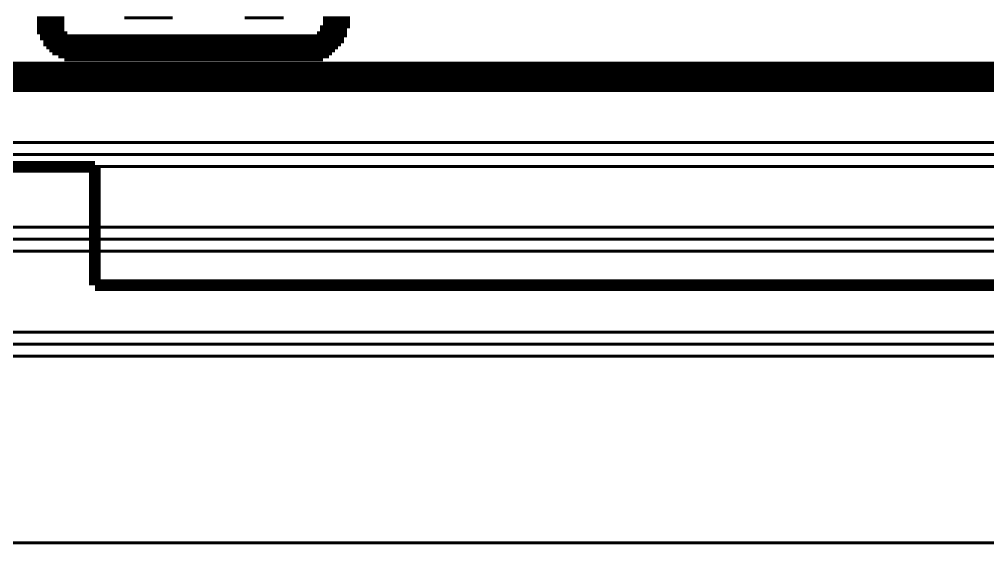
# Model space of a CAD drawing. Header units: millimetres. Extents: x -20.3 to 71.3, y -20.5 to 20.3.
# Drawn here: x 24.46 to 32.64, y -20.48 to -15.9 of the extents above; entities that cross this region are included whole.
import ezdxf

# ---------------------------------------------------------------- set-up
doc = ezdxf.new("R2010")
doc.units = ezdxf.units.MM
for name, color, linetype, true_color in [('Bottom Layer', 7, 'Continuous', 0x0000ff), ('Top Layer', 7, 'Continuous', 0xff0000), ('Top Silkscreen Layer', 7, 'Continuous', 0xffcc00)]:
    doc.layers.add(name, color=color, linetype=linetype, true_color=true_color)

msp = doc.modelspace()

# ---------------------------------------------------------------- linework, layer by layer
at = {"layer": 'Bottom Layer', "const_width": 0.0254}
for points in [[(-20.32, 20.32), (71.1201, 20.32), (71.1201, -20.193), (71.2471, -20.32), (-20.066, -20.32), (-20.193, -20.447)], [(19.0762, -17.0389), (19.0762, 16.2449), (40.3599, 16.2449), (40.3599, -17.0389)]]:
    msp.add_lwpolyline(points, close=True, dxfattribs=at)
for points in [[(-0.0001, -18.6419, -0.414214), (-18.642, 0, -0.414188), (-0.0019, 18.6419), (0.3915, 18.6378), (0.3915, 18.6378, 0.0013), (0.3933, 18.6377), (0.3935, 18.6377, 0.0013), (0.3953, 18.6377, 0.037953), (0.4494, 18.6419), (49.9992, 18.6419), (50.1659, 18.6411, -0.411609), (68.6419, 0, -0.414214), (50, -18.6419, -0.000105), (49.9923, -18.6418), (49.9603, -18.6418), (49.9602, -18.6418, 0.000262), (49.9599, -18.6418, 0.004211), (49.9538, -18.6419), (0, -18.6419)], [(19.0762, -17.1405, -1), (19.0762, -16.9373), (40.3599, -16.9373, -1), (40.3599, -17.1405)], [(18.718, -17.8568, -1), (18.718, -17.6536), (40.7181, -17.6536, -1), (40.7181, -17.8568)], [(0, -18.7435, -1), (0, -18.5403), (49.9538, -18.5403, -1), (49.9538, -18.7435)]]:
    msp.add_lwpolyline(points, format="xyb", close=True, dxfattribs=at)
msp.add_lwpolyline([(18.718, -17.7552), (40.7181, -17.7552), (40.7181, -17.7552, 0.414214), (41.0762, -17.397), (41.0762, -17.397), (41.0762, 16.603), (41.0762, 16.603, 0.414214), (40.7181, 16.9612), (40.7181, 16.9612), (18.718, 16.9612)], format="xyb", dxfattribs=at)
at = {"layer": 'Top Layer', "const_width": 0.0254}
msp.add_lwpolyline([(-20.193, 20.32), (71.2471, 20.32), (71.2471, -20.32), (-20.066, -20.32), (-20.193, -20.447)], close=True, dxfattribs=at)
for points in [[(-0.0001, -18.6419, -0.414214), (-18.642, 0, -0.414188), (-0.0019, 18.6419), (0.3915, 18.6378), (0.3915, 18.6378, 0.0013), (0.3933, 18.6377), (0.3935, 18.6377, 0.0013), (0.3953, 18.6377, 0.037953), (0.4494, 18.6419), (49.9992, 18.6419), (50.1659, 18.6411, -0.411609), (68.6419, 0, -0.414214), (50, -18.6419, -0.000105), (49.9923, -18.6418), (49.9603, -18.6418), (49.9602, -18.6418, 0.000262), (49.9599, -18.6418, 0.004211), (49.9538, -18.6419), (0, -18.6419)], [(18.718, -17.8568, -1), (18.718, -17.6536), (40.7181, -17.6536, -1), (40.7181, -17.8568)], [(0, -18.7435, -1), (0, -18.5403), (49.9538, -18.5403, -1), (49.9538, -18.7435)]]:
    msp.add_lwpolyline(points, format="xyb", close=True, dxfattribs=at)
msp.add_lwpolyline([(18.718, -17.7552), (40.7181, -17.7552), (40.7181, -17.7552, 0.414214), (41.0762, -17.397), (41.0762, -17.397), (41.0762, -16.8682), (41.9101, -16.8682), (41.9101, -16.8682, 0.414214), (42.3952, -16.383), (42.3952, -16.383), (42.3952, -15.4378, 0.189684), (42.573, -14.986, 0.378377), (41.992, -14.3282), (50.2921, -14.3282)], format="xyb", dxfattribs=at)
at = {"layer": 'Top Layer', "const_width": 0.254}
msp.add_lwpolyline([(22.606, -16.383), (41.9101, -16.383)], dxfattribs=at)
at = {"layer": 'Top Silkscreen Layer'}
for points, const_width in [([(24.6117, -15.8852), (24.8403, -15.8852)], 0.0254), ([(24.6117, -15.8852), (24.8403, -15.8852)], 0.0254), ([(24.6117, -15.9106), (24.8403, -15.9106)], 0.0254), ([(24.6117, -15.9106), (24.8403, -15.9106)], 0.0254), ([(24.6117, -15.936), (24.8403, -15.936)], 0.0254), ([(24.6117, -15.936), (24.8403, -15.936)], 0.0254), ([(25.3483, -15.8852), (25.7547, -15.8852)], 0.0254), ([(25.3483, -15.8852), (25.7547, -15.8852)], 0.0254), ([(26.3643, -15.8852), (26.6945, -15.8852)], 0.0254), ([(26.3643, -15.8852), (26.6945, -15.8852)], 0.0254), ([(27.0247, -15.8852), (27.2533, -15.8852)], 0.0254), ([(27.0247, -15.8852), (27.2533, -15.8852)], 0.0254), ([(27.0247, -15.9106), (27.2533, -15.9106)], 0.0254), ([(27.0247, -15.9106), (27.2533, -15.9106)], 0.0254), ([(27.0247, -15.936), (27.2533, -15.936)], 0.0254), ([(27.0247, -15.936), (27.2533, -15.936)], 0.0254), ([(24.6117, -15.9614), (24.8403, -15.9614)], 0.0254), ([(24.6117, -15.9614), (24.8403, -15.9614)], 0.0254), ([(24.6117, -15.9868), (24.8403, -15.9868)], 0.0254), ([(24.6117, -15.9868), (24.8403, -15.9868)], 0.0254), ([(24.6117, -16.0122), (24.8657, -16.0122)], 0.0254), ([(24.6117, -16.0122), (24.8657, -16.0122)], 0.0254), ([(24.6371, -16.0376), (27.2279, -16.0376)], 0.0254), ([(24.6371, -16.0376), (27.2279, -16.0376)], 0.0254), ([(26.9739, -16.0122), (27.2279, -16.0122)], 0.0254), ([(26.9739, -16.0122), (27.2279, -16.0122)], 0.0254), ([(26.9993, -15.9614), (27.2533, -15.9614)], 0.0254), ([(26.9993, -15.9614), (27.2533, -15.9614)], 0.0254), ([(26.9993, -15.9868), (27.2279, -15.9868)], 0.0254), ([(26.9993, -15.9868), (27.2279, -15.9868)], 0.0254), ([(24.6371, -16.063), (27.2025, -16.063)], 0.0254), ([(24.6371, -16.063), (27.2025, -16.063)], 0.0254), ([(24.6625, -16.0884), (27.2025, -16.0884)], 0.0254), ([(24.6625, -16.0884), (27.2025, -16.0884)], 0.0254), ([(24.6625, -16.1138), (27.1771, -16.1138)], 0.0254), ([(24.6625, -16.1138), (27.1771, -16.1138)], 0.0254), ([(24.6879, -16.1392), (27.1517, -16.1392)], 0.0254), ([(24.6879, -16.1392), (27.1517, -16.1392)], 0.0254), ([(24.7133, -16.1646), (27.1263, -16.1646)], 0.0254), ([(24.7133, -16.1646), (27.1263, -16.1646)], 0.0254), ([(24.7387, -16.19), (27.1009, -16.19)], 0.0254), ([(24.7387, -16.19), (27.1009, -16.19)], 0.0254), ([(24.7895, -16.2154), (27.0755, -16.2154)], 0.0254), ([(24.7895, -16.2154), (27.0755, -16.2154)], 0.0254), ([(24.8403, -16.2408), (27.0247, -16.2408)], 0.0254), ([(24.8403, -16.2408), (27.0247, -16.2408)], 0.0254), ([(23.0991, -17.143), (25.0991, -17.143)], 0.1), ([(23.0991, -17.143), (25.0991, -17.143)], 0.1), ([(25.0991, -17.143), (25.0991, -18.143)], 0.1), ([(25.0991, -17.143), (25.0991, -18.143)], 0.1), ([(25.0991, -18.143), (35.0991, -18.143)], 0.1), ([(25.0991, -18.143), (35.0991, -18.143)], 0.1)]:
    msp.add_lwpolyline(points, dxfattribs=dict(at, const_width=const_width))

doc.saveas('drawing.dxf')
